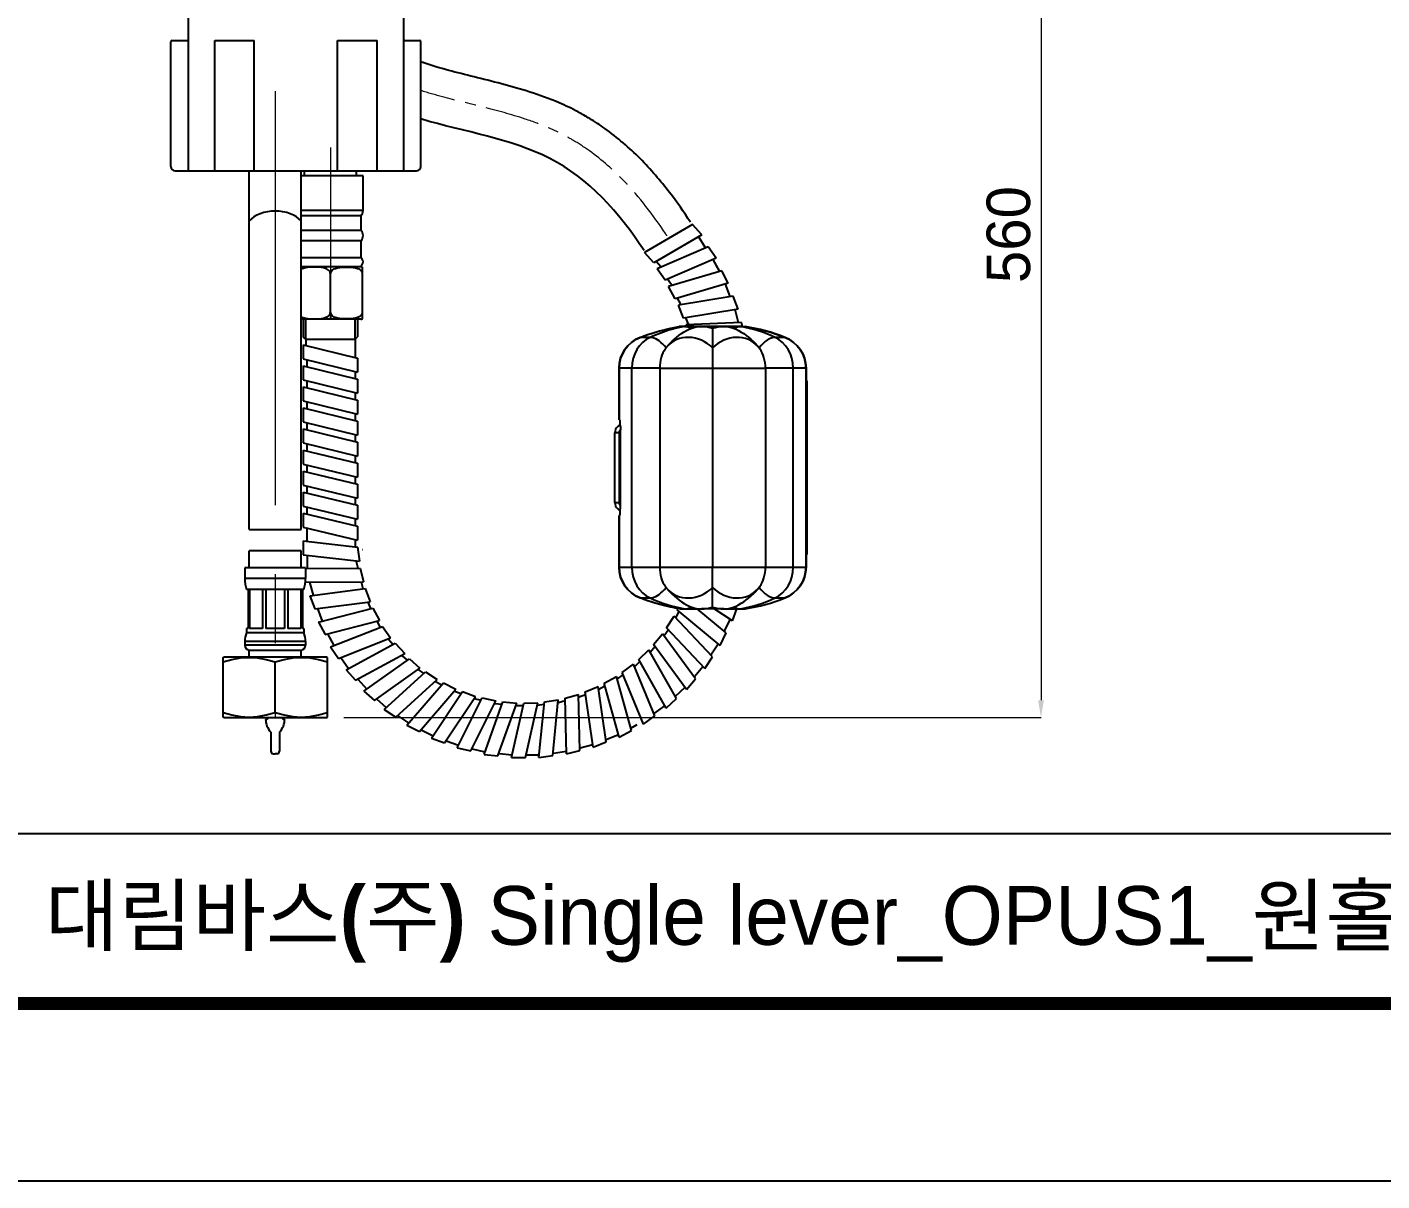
# Model space of a CAD drawing. Extents: x 0 to 1302, y 0 to 954.
# Drawn here: x 250.6 to 562.3, y 0 to 265.5 of the extents above; entities that cross this region are included whole.
import ezdxf

# ---------------------------------------------------------------- set-up
doc = ezdxf.new("R2010")
doc.units = 0
doc.header["$LTSCALE"] = 10
doc.header["$MEASUREMENT"] = 0
doc.header["$PDMODE"] = 3
doc.header["$PDSIZE"] = -10
doc.linetypes.add('CENTER', pattern=[2, 1.25, -0.25, 0.25, -0.25])
doc.linetypes.add('CENTER2', pattern=[28.575000000000003, 19.05, -3.175, 3.175, -3.175])
doc.layers.get('0').update_dxf_attribs({"linetype": 'CONTINUOUS'})
doc.layers.get('DEFPOINTS').update_dxf_attribs({"linetype": 'CONTINUOUS'})
doc.layers.add('1', color=7, linetype='CONTINUOUS')
doc.layers.add('DEF_LAYER_ASSEM_MEMBER', color=7, linetype='CONTINUOUS')
doc.layers.add('Cneter', color=1, linetype='CENTER2', lineweight=13)
doc.layers.add('외형선', color=3, linetype='CONTINUOUS', lineweight=35)
doc.styles.add('Daelim Dimension', font='')
doc.styles.get('Daelim Dimension').set_extended_font_data('나눔고딕')
doc.dimstyles.new('DEFAULT', dxfattribs={"dimscale": 2, "dimtxt": 2, "dimasz": 2, "dimexe": 0, "dimexo": 2, "dimgap": 1, "dimtad": 1, "dimdec": 0, "dimzin": 9, "dimdsep": 46, "dimtxsty": 'Daelim Dimension', "dimcen": 0.5, "dimclrd": 5, "dimclre": 5, "dimclrt": 256, "dimadec": 1, "dimazin": 0, "dimtfac": 1, "dimtdec": 0, "dimtix": 1, "dimtmove": 0, "dimatfit": 3, "dimfxl": 1, "dimtolj": 1, "dimtzin": 1, "dimlwd": 9, "dimlwe": 9, "dimarcsym": 0})

# ---------------------------------------------------------------- blocks, each defined once
blk = doc.blocks.new('*D15')
at = {"color": 5, "lineweight": 9, "ltscale": 0.5, "transparency": 16777216}
for p, q in [((343.9505459497523, 328.9318854050377), (483.8374889193297, 328.9318854050377)), ((483.8374889193297, 324.9318854050377), (483.8374889193296, 110.6152608497376)), ((323.4208076657019, 106.6152608497377), (483.8374889193296, 106.6152608497376))]:
    blk.add_line(p, q, dxfattribs=at)
at = {"color": 5, "ltscale": 0.5, "transparency": 16777216}
for points in [[(483.170822252663, 324.9318854050377), (484.5041555859964, 324.9318854050377), (483.8374889193297, 328.9318854050377)], [(483.170822252663, 110.6152608497376), (484.5041555859963, 110.6152608497376), (483.8374889193296, 106.6152608497376)]]:
    blk.add_solid(points, dxfattribs=at)
at = {"layer": 'DEFPOINTS', "color": 0, "ltscale": 0.5, "transparency": 16777216}
for p in [(339.9505459497523, 328.9318854050377), (319.4208076657019, 106.6152608497377), (483.8374889193296, 106.6152608497376)]:
    blk.add_point(p, dxfattribs=at)
at = {"color": 7, "ltscale": 0.5, "transparency": 16777216, "insert": (476.3939982183282, 217.7735731273877), "char_height": 10, "attachment_point": 5, "rotation": 90, "style": 'Daelim Dimension'}
blk.add_mtext('\\A1;560', dxfattribs=at)

msp = doc.modelspace()

# ---------------------------------------------------------------- linework, layer by layer
at = {"color": 0}
for p, q in [((293.7438479231805, 232.4318854050375), (293.7438479231805, 262.4318854050375)), ((302.8371146629174, 232.4318854050372), (302.8371146629174, 262.4318854050375)), ((322.0104359733859, 232.4318854050372), (322.0104359733859, 262.4318854050375)), ((331.1037027131224, 232.4318854050375), (331.1037027131224, 262.4318854050375))]:
    msp.add_line(p, q, dxfattribs=at)
for p, q in [((403.6372076301632, 220.1071402268151), (392.6236749916134, 213.6579519943932)), ((405.7792784004268, 217.7281347946862), (403.6372076301632, 220.1071402268151)), ((405.7792784004268, 217.7281347946862), (394.7657438545284, 211.2789465622643)), ((406.6756902961788, 214.7095495896081), (405.0318285255489, 217.340279264901)), ((394.7657438545284, 211.2789465622643), (392.6236749916134, 213.6579519943932)), ((407.2337251930294, 214.9504782395104), (395.5163255958614, 209.8915716843346)), ((409.0698992042599, 212.3281485275963), (397.3525015144405, 207.2692419724206)), ((409.0698992042599, 212.3281485275963), (407.2337251930294, 214.9504782395104)), ((409.9276510505733, 209.2790915207604), (408.4489771156368, 212.0600744919518)), ((409.872793796545, 209.3822638230065), (408.4489771156368, 212.0600744919518)), ((396.334520938879, 210.3809057907799), (395.2634893684444, 211.5704123215417)), ((397.3525015144405, 207.2692419724206), (395.5163255958614, 209.8915716843346)), ((410.3814779548702, 209.4122473435143), (398.1348921089229, 205.819039030526)), ((411.884382846838, 206.5856863693932), (410.3814779548702, 209.4122473435143)), ((398.8001409797726, 206.186714811776), (397.8820558815059, 207.4978720383385)), ((399.6377989082393, 202.9924856857995), (398.1348921089229, 205.819039030526)), ((411.884382846838, 206.5856863693932), (399.6377989082393, 202.9924856857995)), ((412.3479238777218, 203.4971090988854), (411.2354189186153, 206.3952795700768)), ((400.9427229194698, 201.7416006760338), (400.1912695198116, 203.1548773483971)), ((413.0103060035763, 203.6061941818932), (400.4171053199825, 201.5322500900963)), ((414.157539966589, 200.6175467209557), (413.0103060035763, 203.6061941818932)), ((401.5643373756466, 198.5436102585534), (400.4171053199825, 201.5322500900963)), ((414.157539966589, 200.6175467209557), (401.5643373756466, 198.5436102585534)), ((414.2412210731563, 197.4954916672448), (413.4902082710323, 200.5076452927331)), ((314.1151357917847, 198.3193874028655), (314.1151374684655, 194.2573604253268)), ((326.6151357917843, 198.3193899826745), (326.6151357917843, 194.2573630051354)), ((402.7070890693722, 197.143013639901), (402.1334749488888, 198.6373373703698)), ((414.9119612007198, 197.5230414108971), (402.1598764686642, 196.9992834763268)), ((402.2509237556515, 196.6341101364831), (402.1598764686642, 196.9992834763268)), ((415.1335989265499, 196.6341101364831), (414.9119612007198, 197.5230414108971)), ((314.6739679603638, 193.6985303947644), (314.1151374684655, 194.2573604253268)), ((314.6739679603634, 193.6985327439049), (314.6442705421505, 193.7282339768151)), ((314.6739679603634, 193.6985327439049), (314.6739679603634, 192.2613531784752)), ((314.6739679603634, 193.6985327439049), (326.0563055305538, 193.6985327439049)), ((326.0563055305538, 193.6985327439049), (326.6151357917843, 194.2573630051354)), ((326.0563055305538, 193.6985327439049), (326.0563055305538, 189.4975668625573)), ((314.1151376991329, 192.3970349792842), (326.6151357917843, 189.361878080819)), ((314.1151376991329, 192.3970349792841), (314.1151376991329, 189.1705952240588)), ((314.1151376991329, 189.1705952240588), (326.6151357917843, 186.1354223923424)), ((314.1151376991329, 187.5573670425895), (326.6151357917843, 184.5222021774987)), ((314.1151376991329, 187.5573670425895), (314.1151376991329, 184.330926950133)), ((314.9255777626095, 188.9738091410398), (314.9255777626095, 187.3605814760882)), ((326.6151357917843, 189.361878080819), (326.6151357917843, 186.1354223923424)), ((314.1151376991329, 184.3309269501331), (326.6151357917843, 181.2957541184167)), ((314.9255777626095, 184.134140867114), (314.9255777626095, 182.520905572768)), ((326.0563055305538, 186.2711188034752), (326.0563055305538, 184.657890959237)), ((326.6151357917843, 184.5222021774987), (326.6151357917843, 181.2957541184167)), ((314.1151376991329, 182.7176911392692), (326.6151357917843, 179.6825262741784)), ((314.1151376991329, 182.7176911392692), (314.1151376991329, 179.4912510468126)), ((326.0563055305538, 181.4314429001549), (326.0563055305538, 179.8182226853112)), ((314.1151376991329, 179.4912510468127), (326.6151357917843, 176.4560782150963)), ((314.1151376991329, 177.8780228653434), (326.6151357917843, 174.8428580002526)), ((314.1151376991329, 177.8780228653434), (314.1151376991329, 174.6515668396357)), ((314.9255777626095, 179.2944649637936), (314.9255777626095, 177.6812372988421)), ((326.6151357917843, 179.6825262741784), (326.6151357917843, 176.4560782150963)), ((314.1151357917843, 174.6515738205651), (314.1151338844356, 174.6515661911706)), ((314.1151376991329, 174.6515668396357), (326.6151357917843, 171.6164099411706)), ((326.0563055305538, 176.5917746262292), (326.0563055305538, 174.9785467819909)), ((326.6151357917843, 174.8428580002526), (326.6151357917843, 171.6164099411706)), ((314.1151376991329, 173.0383549286487), (326.6151357917843, 170.0031820969323)), ((314.1151376991329, 173.0383549286486), (314.1151376991329, 169.811898902941)), ((314.9255777626095, 174.4547817896524), (314.9255777626095, 172.8415688456296)), ((326.0563055305538, 171.7520987229088), (326.0563055305538, 170.1388785080651)), ((314.1151376991329, 169.811898902941), (326.6151357917843, 166.7767340378502)), ((314.9255777626095, 169.6151133364398), (314.9255777626095, 168.0018854058059)), ((326.6151357917843, 170.0031820969323), (326.6151357917843, 166.7767340378502)), ((314.1151376991329, 168.1986704373693), (326.6151357917843, 165.1635138230065)), ((314.1151376991329, 168.1986704373693), (314.1151376991329, 164.9722230627731)), ((326.0563055305538, 166.9124228195885), (326.0563055305538, 165.2992026047448)), ((314.1151376991329, 164.9722230627731), (326.6151357917843, 161.9370581345299)), ((314.1151376991329, 163.3590111618097), (326.6151357917843, 160.3238379196862)), ((314.1151376991329, 163.3590111618097), (314.1151376991329, 160.1325580364099)), ((314.9255777626095, 164.7754374921774), (314.9255777626095, 163.1622250521818)), ((326.6151357917843, 165.1635138230065), (326.6151357917843, 161.9370581345299)), ((314.1151376991329, 160.1325580364099), (326.6151357917843, 157.0973898606042)), ((314.9255777626095, 159.9357722552578), (314.9255777626095, 158.3225407994599)), ((326.0563055305538, 162.0727545456627), (326.0563055305538, 160.459534330819)), ((326.6151357917843, 160.3238379196862), (326.6151357917843, 157.0973898606042)), ((314.1151376991329, 158.5193258012737), (326.6151357917843, 155.4841696457604)), ((314.1151376991329, 158.5193258012737), (314.1151376991329, 155.2928917361647)), ((326.0563055305538, 157.2330786423424), (326.0563055305538, 155.6198584274987)), ((314.1151376991329, 155.2928917361647), (326.6151357917843, 152.2577139572838)), ((314.1151376991329, 153.6796664067094), (326.6151357917843, 150.6444937424401)), ((314.1151376991329, 153.6796664067094), (314.1151376991329, 150.4532183476273)), ((314.9255777626095, 155.0961053323952), (314.9255777626095, 153.4828803345468)), ((326.6151357917843, 155.4841696457604), (326.6151357917843, 152.2577139572838)), ((314.1151376991329, 150.4532183476273), (326.6151357917843, 147.4180456833581)), ((314.9255777626095, 150.2564322754647), (314.9255777626095, 147.1672802107075)), ((326.0563055305538, 152.3934103684167), (326.0563055305538, 150.7801825241784)), ((326.6151357917843, 150.6444937424401), (326.6151357917843, 147.4180456833581)), ((314.1151376991329, 147.2617399694258), (326.6272588996944, 145.8034064011315)), ((314.1151376991329, 147.2617399694258), (314.1151376991329, 144.1051714352359)), ((326.0563055305538, 147.5537344650963), (326.0563055305538, 145.9405142502526)), ((314.1151376991329, 144.1051714352359), (327.0083414344845, 142.6024176316002)), ((326.6151357917843, 145.8048178391198), (327.0083414344845, 142.6024176316002)), ((314.6442686348018, 140.9240688292858), (327.2049433021602, 141.0012213425377)), ((326.2396131782589, 142.5629965500573), (326.6298853187618, 140.9976889328698)), ((327.2049433021602, 141.0012213425377), (327.985493305212, 137.8706137375573)), ((314.6016310976061, 137.7884069497605), (327.985493305212, 137.8706137375573)), ((327.4104353218136, 137.8670813278893), (327.8007093696651, 136.3017737107018)), ((315.6183038978634, 134.6592871384362), (328.3757673530636, 136.3053061203698)), ((315.6183038978634, 134.6592871384362), (316.7745596199093, 131.6471335129479)), ((328.3757673530636, 136.3053061203698), (329.5320230751095, 133.293160124276)), ((316.7745596199093, 131.6471335129479), (329.5320230751095, 133.293160124276)), ((317.3449007301388, 131.7207190232018), (318.4633356361446, 128.8071066574792)), ((317.6483789711056, 128.5985876755456), (330.1101499824581, 131.7870871262292)), ((328.96168196488, 133.2195669846276), (329.5398088722286, 131.7135016159752)), ((330.1101499824581, 131.7870871262292), (331.624876621252, 128.9383017258385)), ((399.8491312294063, 129.5904089646081), (400.5563226966915, 131.0403677658776)), ((400.1135317115841, 131.4073034958581), (400.2668710975704, 131.7216955857018)), ((410.0179258613643, 123.1996695236901), (400.1135317115841, 131.4073034958581)), ((411.4323087959347, 126.0995871262292), (404.7536226539669, 131.6341101364831)), ((412.8905569343624, 128.8876654343346), (408.6039968757686, 131.6341025070885)), ((412.8905569343624, 128.8876654343346), (413.8362394599972, 131.6341177658776)), ((317.6483789711056, 128.5985876755456), (319.1631056098995, 125.7498022751549)), ((319.1631056098995, 125.7498022751549), (331.624876621252, 128.9383017258385)), ((331.0677553443966, 128.7957541184167), (331.8251177101192, 127.3713614182213)), ((397.6432062416134, 127.2576529221276), (399.4004560737667, 129.9635779099206)), ((408.2307668952999, 120.6100851731042), (399.4004560737667, 129.9635779099206)), ((411.0375372200069, 126.5177466110924), (412.3594061164913, 129.2279822067956)), ((319.7202287941036, 125.8923498825768), (321.1522814064083, 123.1990439133385)), ((320.3804117469845, 122.8973013596276), (332.3607145576534, 127.580742521737)), ((322.2310282020626, 120.2543493942956), (334.2113310127315, 124.9377905564049)), ((332.3607145576534, 127.580742521737), (334.2113310127315, 124.9377905564049)), ((394.6855779914913, 123.4399878220299), (396.7595011024532, 125.9115912155846)), ((404.3840853004513, 115.5516745285729), (396.7595011024532, 125.9115912155846)), ((397.1593538551388, 125.4865271286706), (398.0379778175411, 126.8394858078698)), ((406.4735151557979, 117.9041525559167), (397.6432062416134, 127.2576529221276)), ((410.0179258613643, 123.1996695236901), (411.4323087959347, 126.0995871262292)), ((320.3804117469845, 122.8973013596276), (322.2310282020626, 120.2543493942956)), ((323.9625669746456, 117.6272513107995), (335.2828031807003, 123.7358099655846)), ((333.6972585945186, 124.6615759567956), (334.7767149238643, 123.4627157883385)), ((335.2828031807003, 123.7358099655846), (337.441719654089, 121.3380896286706)), ((391.2847391395626, 120.0112311081627), (393.6444155006466, 122.2116629318932)), ((399.9496122627315, 110.9997564987877), (393.6444155006466, 122.2116629318932)), ((393.9894872932491, 121.7410361008385), (395.0264459877071, 122.9768377976159)), ((402.310164096838, 113.0800711350182), (394.6855779914913, 123.4399878220299)), ((407.8898988990841, 121.0732428269127), (409.5322080879268, 123.6021734909752)), ((322.7583204536495, 120.461601896737), (324.5289522438106, 117.9328772263268)), ((326.1214834480343, 115.2295309738854), (337.441719654089, 121.3380896286706)), ((326.1214834480343, 115.2295309738854), (337.441719654089, 121.3380896286706)), ((328.0222212104854, 112.6925436691979), (338.5136305122433, 120.1351629929284)), ((336.827082279211, 120.8607947067956), (338.044596317297, 119.8024298386315)), ((338.5136305122433, 120.1351629929284), (340.948664310461, 118.0184179978112)), ((387.4913908271847, 117.0224844650963), (390.1016432075558, 118.9189383225182)), ((394.9934545784054, 107.0222021774987), (390.1016432075558, 118.9189383225182)), ((390.3867861061153, 118.4097677902917), (391.5666223793087, 119.5099798874596)), ((397.5899359016476, 108.7993246750573), (391.2847391395626, 120.0112311081627)), ((406.4735151557979, 117.9041525559167), (408.2307668952999, 120.6100851731042)), ((323.9625669746456, 117.6272513107995), (326.1214834480343, 115.2295309738854)), ((326.6570802955684, 115.4389044480065), (328.6981626777706, 113.1720587448815)), ((330.4572550087032, 110.5757986740807), (340.948664310461, 118.0184179978112)), ((332.7358576088009, 108.5052725510338), (342.2420393257198, 117.1709982590417)), ((335.4107061653194, 106.7010657028893), (344.9168878822384, 115.3667914108971)), ((340.4796301155147, 117.6856848435143), (341.8170515327511, 116.7835852341393)), ((342.2420393257198, 117.1709982590417), (344.9168878822384, 115.3667914108971)), ((383.3620802192745, 114.5183035568932), (386.1839967994747, 116.0825201706627)), ((389.589497211462, 103.6782919602135), (386.1839967994747, 116.0825201706627)), ((386.4049612312374, 115.5423895554284), (387.7100855140743, 116.4906241135338)), ((392.3832021980343, 105.1257406906823), (387.4913908271847, 117.0224844650963)), ((402.310164096838, 113.0800711350182), (404.3840853004513, 115.5516745285729)), ((404.1022039680538, 116.0529181198815), (406.0404726295528, 118.362854643319)), ((328.0222212104854, 112.6925436691979), (330.4572550087032, 110.5757986740807)), ((337.9687067298946, 104.8689810471276), (346.3479448585567, 114.6286246018151)), ((340.8434950141964, 103.4042059616784), (349.2227331428585, 113.1638495163659)), ((343.6057020454464, 101.897522612069), (350.7330805091915, 112.6055914597252)), ((344.5359464912472, 114.9246908859948), (345.9733377723751, 114.1923071579674)), ((346.3479448585567, 114.6286246018151), (349.2227331428585, 113.1638495163659)), ((348.8985086708126, 112.6786200241784), (350.4144407539425, 112.1268698410729)), ((350.7330805091915, 112.6055914597252), (353.7649523048458, 111.5020758347252)), ((378.9583650856075, 112.5360342697838), (381.9498773841915, 113.7446829514245)), ((380.8267866401729, 99.8092428879479), (378.9583650856075, 112.5360342697838)), ((383.8183008461056, 101.0178915695885), (381.9498773841915, 113.7446829514245)), ((382.1033712654171, 113.1816488938073), (383.5143266944942, 113.9637610153893)), ((386.7675806312618, 102.1140829758385), (383.3620802192745, 114.5183035568932)), ((399.7309175758419, 111.5316244797448), (401.9362493782101, 113.5881277756432)), ((330.9262872963009, 110.9085318283776), (333.2020479469356, 108.9302450852135)), ((346.6375738411007, 100.794006987069), (353.7649523048458, 111.5020758347252)), ((349.5068441658077, 99.67758242652212), (355.2761122016964, 111.1744467453698)), ((352.6506010322628, 98.95179049536978), (358.4198690681515, 110.4486548142174)), ((353.4463125495968, 111.0233542160729), (355.018187168127, 110.660462065194)), ((355.2761122016964, 111.1744467453698), (358.4198690681515, 110.4486548142174)), ((355.6952596931515, 98.15809695288931), (360.0204073219356, 110.2723623947838)), ((358.2226606636104, 109.8994070725182), (359.827046039587, 109.730774565194)), ((358.9040342598018, 97.82084719702993), (363.2291837959347, 109.9351050095299)), ((358.9040342598018, 97.82084719702993), (363.2291837959347, 109.9351050095299)), ((360.0204073219356, 110.2723623947838), (363.2291837959347, 109.9351050095299)), ((362.0227247505245, 97.40412203833853), (364.8392778663692, 109.9551855759362)), ((363.1003824501095, 109.3659216599206), (364.7133585243282, 109.3940741257409)), ((364.8392778663692, 109.9551855759362), (368.0652357368526, 110.0114981369713)), ((365.2486845283565, 97.46042696997915), (368.0652357368526, 110.0114981369713)), ((367.9393183021602, 109.450386686776), (369.5368410377559, 109.6748968796471)), ((368.3274694709835, 97.44641177222525), (369.5934377937374, 110.2471777634362)), ((369.5934377937374, 110.2471777634362), (372.7884889869747, 110.6962134079674)), ((371.5225206642208, 97.8954474167565), (372.7884889869747, 110.6962134079674)), ((372.8012129097042, 110.1127707199792), (374.3594652442989, 110.5303045944909)), ((374.3458982734737, 111.1052099899987), (377.4624105720577, 111.9402777390221)), ((374.6493879585323, 98.24558321997915), (374.3458982734737, 111.1052099899987)), ((377.7658983497677, 99.08065096900259), (377.4624105720577, 111.9402777390221)), ((377.7658983497677, 99.08065096900259), (377.4624105720577, 111.9402777390221)), ((377.5461431770382, 111.362740202401), (379.0418955116329, 111.9670645432213)), ((394.8412081031856, 107.5767523483971), (397.2807260780392, 109.3491675095299)), ((397.5899359016476, 108.7993246750573), (399.9496122627315, 110.9997564987877)), ((332.7358576088009, 108.5052725510338), (335.4107061653194, 106.7010657028893)), ((335.8797403602657, 107.0337988571862), (338.379629734045, 105.347603483651)), ((392.3832021980343, 105.1257406906823), (394.9934545784054, 107.0222021774987)), ((337.9687067298946, 104.8689810471276), (340.8434950141964, 103.4042059616784)), ((341.2684828071651, 103.7916189865807), (343.9552332191524, 102.4226538376549)), ((386.7675806312618, 102.1140829758385), (389.589497211462, 103.6782919602135)), ((389.4428888588009, 104.2123038010338), (390.9169222145138, 105.0293738083581)), ((343.6057020454464, 101.897522612069), (346.6375738411007, 100.794006987069)), ((346.9562135963497, 101.2727286057213), (349.7897726326046, 100.2413946823815)), ((377.8224951057491, 99.65292422339712), (380.7351595192013, 100.4333731369713)), ((380.8267866401729, 99.8092428879479), (383.8183008461056, 101.0178915695885)), ((383.8047319679317, 101.5927969650963), (386.6005731849727, 102.7223898606042)), ((349.5068441658077, 99.67758242652212), (352.6506010322628, 98.95179049536978)), ((352.9692407875118, 99.43051211402212), (355.907368305212, 98.75219027564322)), ((355.6952596931515, 98.15809695288931), (358.9040342598018, 97.82084719702993)), ((359.1619592933712, 98.33483187720572), (362.1608511238155, 98.01963107154165)), ((362.0227247505245, 97.40412203833853), (365.2486845283565, 97.46042696997915)), ((365.3746019630489, 98.021546049569), (368.3895536689815, 98.07417361304556)), ((368.3274694709835, 97.44641177222525), (371.5225206642208, 97.8954474167565)), ((371.6484380989132, 98.45655886695181), (374.6345030098018, 98.87622897193228)), ((374.6493879585323, 98.24558321997915), (377.7658983497677, 99.08065096900259))]:
    msp.add_line(p, q)
at = {"ltscale": 0.5}
for p, q in [((320.3651376991329, 199.8193899826745), (320.3651357917843, 198.3193899826745)), ((326.6151357917843, 198.3193899826745), (313.6442686348018, 198.3193899826745)), ((401.8058897285518, 196.6341101364831), (400.6074186592159, 196.6056753830651)), ((408.2767721443233, 191.7288748459557), (408.276774051672, 187.034111662362)), ((315.1031167525316, 140.9268872515777), (315.1031167525316, 143.990018575568)), ((316.4682134837303, 134.7689458739817), (315.598039470392, 137.7945271212319))]:
    msp.add_line(p, q, dxfattribs=at)
at = {"color": 3}
for p, q in [((314.6739679603634, 193.6985327439049), (314.6739679603634, 198.3193899826745)), ((326.0563055305538, 193.6985327439049), (326.0563055305538, 198.3193899826745))]:
    msp.add_line(p, q, dxfattribs=at)
at = {"color": 7, "linetype": 'Continuous'}
for p, q in [((301.6442686348018, 149.8966112828377), (313.6442686348018, 149.8966112828377)), ((313.6442686348018, 145.0184529846377), (301.6442686348018, 145.0184529846377)), ((305.4442686356633, 106.294527516924), (305.6442686343362, 106.294527516924)), ((309.8442686339404, 106.294527516924), (309.6442686352675, 106.294527516924)), ((306.6442686358496, 103.2945275173897), (306.6442686358496, 98.89452751608582)), ((308.6442686337541, 103.2945275173897), (308.6442686337541, 98.89452751608582)), ((307.2442686347786, 98.29452751715684), (307.6442686348018, 98.29452751715684)), ((308.0442686348251, 98.29452751715684), (307.6442686348018, 98.29452751715684))]:
    msp.add_line(p, q, dxfattribs=at)
at = {"color": 5}
msp.add_line((20.93637847900391, 79.93377685546875), (1069.31095123291, 79.93377685546875), dxfattribs=at)
at = {"ltscale": 0.5}
msp.add_lwpolyline([(0, 0), (1302, 0), (1302, 954), (0, 954)], close=True, dxfattribs=at)
at = {"color": 5, "linetype": 'ByBlock', "lineweight": 200, "const_width": 3}
msp.add_lwpolyline([(20.93637847900391, 40.84942626953125), (1280.936378479004, 40.84942626953125), (1280.936378479004, 931.8494262695312), (20.93637847900391, 931.8494262695312)], close=True, dxfattribs=at)
at = {"color": 7, "linetype": 'Continuous'}
for centre, radius, start, end in [((309.7942686351744, 106.294527516924), 4.3499999995, 180, 223.6028189724821), ((305.6442686343362, 106.6945275168309), 0.4000000001, 270, 0), ((305.4942686344293, 106.294527516924), 4.3499999995, 316.3971810275178, 0), ((309.6442686352675, 106.6945275168309), 0.4000000001, 180, 270), ((307.2442686347786, 98.89452751608582), 0.59999999888, 180, 270), ((308.0442686348251, 98.89452751608582), 0.59999999888, 270, 0)]:
    msp.add_arc(centre, radius, start, end, dxfattribs=at)
for points, knots in [([(403.1800504951534, 220.640312834237), (401.6782785682735, 222.9385306076745), (400.0940595893917, 225.2059179978112), (396.3162084846554, 230.1342779831627), (394.0678468971309, 232.7644736008385), (389.1245085029659, 237.7393652634362), (386.429133060461, 240.0814825730065), (382.3532453804073, 242.9880758957604), (381.1991297035274, 243.7511755661706), (379.1409555702267, 245.0019995407799), (378.2537580757198, 245.5084387497643), (376.6300054817257, 246.3748099045495), (375.8986784248409, 246.7436377243737), (374.4410730629024, 247.4399878220299), (373.7116476326046, 247.769463224862), (370.7288996009884, 249.050598783944), (368.4803835182247, 249.8620154099206), (364.0536600380001, 251.2874533371667), (361.8688322334347, 251.9030005173424), (357.5775820045528, 253.0362173752526), (355.4728800087032, 253.5535742478112), (351.4048086433468, 254.5603415207604), (349.4437071113643, 255.0485235886315), (345.5429521827755, 256.1010138230065), (343.6158090858517, 256.670845671151), (341.6206024312746, 257.3557932560734), (341.39582911862, 257.4345046816297), (341.1737753181515, 257.513855723806)], [22.06908043912172, 22.06908043912172, 22.06908043912172, 22.06908043912172, 29.29126172429584, 29.29126172429584, 38.15395811755791, 38.15395811755791, 47.01665451081999, 47.01665451081999, 50.36319606906375, 50.36319606906375, 52.79572514361472, 52.79572514361472, 54.7249915990784, 54.7249915990784, 56.65425805454208, 56.65425805454208, 62.62672517532506, 62.62672517532506, 68.59919229610804, 68.59919229610804, 74.64702527508459, 74.64702527508459, 80.69485825406113, 80.69485825406113, 87.34442555047299, 87.34442555047299, 88.20004346302665, 88.20004346302665, 88.20004346302665, 88.20004346302665]), ([(392.5340505867061, 214.0799109177331), (386.6619402198849, 223.0095602707604), (373.2289299669583, 238.1390102320062), (351.1515530489596, 241.4006722233227), (341.1737753181515, 244.373985610298)], [22.39196098644895, 22.39196098644895, 22.39196098644895, 22.39196098644895, 53.50696505465999, 83.86874054489297, 83.86874054489297, 83.86874054489297, 83.86874054489297])]:
    msp.add_open_spline(points, degree=3, knots=knots)
at = {"color": 1, "linetype": 'CENTER', "lineweight": 5}
msp.add_open_spline([(397.7797209053097, 217.4780432419518), (397.6624113349972, 217.6565634445885), (397.5446573524532, 217.8347403244713), (394.5902487068233, 222.2794119553307), (391.4910684852657, 226.3507239060143), (385.5110422401485, 232.5817877487877), (382.8548589973507, 234.943306608651), (378.7129637031612, 237.9118506149987), (377.4388738899288, 238.7435232834557), (375.2523313789425, 240.0268408493737), (374.3653112678585, 240.5113150315026), (372.5573622016964, 241.4248129563073), (371.6439329414425, 241.8506399826745), (368.8839632301388, 243.0490805344323), (367.0179811744747, 243.7429434494713), (361.9238516120968, 245.4371191696862), (358.6794153480587, 246.3013083176354), (352.301676395422, 247.9101874069909), (349.1677175788936, 248.6545035080651), (344.4555380822071, 249.9183010951131), (342.78187840184, 250.3993599340051), (341.1737753181515, 250.9163596976479)], degree=3, knots=[22.35241126639502, 22.35241126639502, 22.35241126639502, 22.35241126639502, 22.94257211805979, 22.94257211805979, 37.10241035724129, 37.10241035724129, 46.90464615043049, 46.90464615043049, 51.03863997952959, 51.03863997952959, 53.74495197004709, 53.74495197004709, 56.45126396056459, 56.45126396056459, 61.86388794159959, 61.86388794159959, 71.16537480786477, 71.16537480786477, 80.46686167412993, 80.46686167412993, 85.8221338381311, 85.8221338381311, 85.8221338381311, 85.8221338381311], dxfattribs=at)
at = {"layer": '1', "color": 7, "linetype": 'Continuous'}
for p, q in [((327.8647447853145, 231.3193899826745), (313.6442686348018, 231.3193899826745)), ((314.3647428779659, 231.3193899826745), (314.3647428779659, 232.4318854050375)), ((326.3647466926632, 231.3193899826745), (326.3647466926632, 232.4318854050375)), ((327.8647447853145, 223.3193899826745), (327.8647447853145, 231.3193899826745)), ((327.8647447853145, 223.3193899826745), (313.6442686348018, 223.3193899826745)), ((327.4313856391964, 222.0767294602135), (313.6442686348018, 222.0767294602135)), ((327.4313856391964, 218.7400976853112), (327.4313856391964, 222.0767294602135)), ((327.4313856391964, 218.7400976853112), (313.6442686348018, 218.7400976853112)), ((327.4313856391964, 216.359192533944), (313.6442686348018, 216.359192533944)), ((327.4313856391964, 212.3900992111901), (327.4313856391964, 216.359192533944)), ((327.4313856391964, 212.3900992111901), (313.6442686348018, 212.3900992111901)), ((327.3645883827267, 210.3193899826745), (313.6442686348018, 210.3193899826745)), ((320.319649341589, 208.846367521737), (320.3652712135372, 208.846367521737)), ((320.3651376991329, 208.846367521737), (320.4119631080684, 208.846367521737)), ((327.7259603767452, 199.8193899826745), (327.7259603767452, 208.846367521737)), ((320.3652712135372, 199.8193899826745), (320.319649341589, 199.8193899826745)), ((320.4119631080684, 199.8193899826745), (320.3651376991329, 199.8193899826745)), ((327.7259603767452, 199.8193899826745), (327.6787420539913, 199.8193899826745)), ((327.3376146583614, 198.3193899826745), (313.6442686348018, 198.3193899826745)), ((405.7267690925655, 196.6341101364831), (401.8058897285518, 196.6341101364831)), ((410.8267751960811, 196.6341101364831), (405.7267690925655, 196.6341101364831)), ((414.7476488380489, 196.6341101364831), (410.8267751960811, 196.6341101364831)), ((414.7476488380489, 196.6341101364831), (415.7767683296261, 196.6341101364831)), ((393.8985372810421, 194.1133124069909), (391.6118418006954, 194.1133124069909)), ((424.9416967659054, 194.1133124069909), (422.6550012855587, 194.1133124069909)), ((386.7767683296261, 187.034111662362), (386.7767683296261, 175.1341101364831)), ((386.7767683296261, 175.1341101364831), (386.7767683296261, 187.034111662362)), ((389.7269140510616, 187.034111662362), (386.7767683296261, 187.034111662362)), ((389.7269140510616, 141.2341086106042), (389.7269140510616, 187.034111662362)), ((396.1112543373165, 187.034111662362), (389.7269140510616, 187.034111662362)), ((396.1112543373165, 187.034111662362), (396.1112543373165, 141.2341086106042)), ((396.1112543373165, 187.034111662362), (408.2767683296261, 187.034111662362)), ((408.2767683296261, 187.034111662362), (408.2767683296261, 141.2341086106042)), ((408.2767683296261, 187.034111662362), (420.4422842292843, 187.034111662362)), ((420.4422842292843, 187.034111662362), (420.4422842292843, 141.2341086106042)), ((426.8266245155392, 187.034111662362), (420.4422842292843, 187.034111662362)), ((426.8266245155392, 141.2341086106042), (426.8266245155392, 187.034111662362)), ((429.7767683296261, 187.034111662362), (426.8266245155392, 187.034111662362)), ((429.7767683296261, 184.1341101364831), (429.7767683296261, 187.034111662362)), ((429.7767683296261, 187.034111662362), (429.7767683296261, 184.1341101364831)), ((429.7634722023067, 184.1341101364831), (429.7634722023067, 144.1341101364831)), ((430.0267683296261, 184.1341101364831), (429.7634722023067, 184.1341101364831)), ((430.0267683296261, 144.1341101364831), (430.0267683296261, 184.1341101364831)), ((386.9871012001095, 173.9101645188073), (386.9871012001095, 174.9768835739831)), ((385.788134220129, 156.1414953903893), (385.788134220129, 172.1267172531823)), ((386.788134220129, 172.1267172531823), (385.788134220129, 172.1267172531823)), ((386.788134220129, 172.1267172531823), (386.788134220129, 156.1414953903893)), ((387.0975347786007, 155.4172674851159), (387.0975347786007, 172.8509451584557)), ((385.788134220129, 156.1414953903893), (386.788134220129, 156.1414953903893)), ((386.7767683296261, 153.1341101364831), (386.7767683296261, 141.2341086106042)), ((386.7767683296261, 141.2341086106042), (386.7767683296261, 153.1341101364831)), ((386.9870992927608, 153.2913290695885), (386.9871012001095, 154.3580557541588)), ((327.6787439613399, 145.2670828537682), (327.7259622840938, 145.2670828537682)), ((429.7634722023067, 144.1341101364831), (430.0267683296261, 144.1341101364831)), ((429.7767683296261, 141.2341086106042), (429.7767683296261, 144.1341101364831)), ((429.7767683296261, 144.1341101364831), (429.7767683296261, 141.2341086106042)), ((386.7767683296261, 141.2341086106042), (389.7269140510616, 141.2341086106042)), ((389.7269140510616, 141.2341086106042), (396.1112543373165, 141.2341086106042)), ((396.1112543373165, 141.2341086106042), (408.2767683296261, 141.2341086106042)), ((408.2767683296261, 136.5393377976159), (408.2767683296261, 141.2341086106042)), ((408.2767683296261, 141.2341086106042), (420.4422842292843, 141.2341086106042)), ((420.4422842292843, 141.2341086106042), (426.8266245155392, 141.2341086106042)), ((426.8266245155392, 141.2341086106042), (429.7767683296261, 141.2341086106042)), ((391.6118418006954, 134.1549002365807), (393.8985372810421, 134.1549002365807)), ((422.6550012855587, 134.1549002365807), (424.9416967659054, 134.1549002365807)), ((400.7767683296261, 131.6341101364831), (401.8058897285518, 131.6341101364831)), ((401.8058897285518, 131.6341101364831), (405.7267690925655, 131.6341101364831)), ((410.8267694740352, 131.6341101364831), (405.7267690925655, 131.6341101364831)), ((410.8267694740352, 131.6341101364831), (414.7476488380489, 131.6341101364831)), ((414.7476488380489, 131.6341101364831), (415.7767683296261, 131.6341101364831))]:
    msp.add_line(p, q, dxfattribs=at)
for centre, radius, start, end in [((325.8664041786251, 223.3193899826745), 1.998340972456912, 321.5492291837367, 0), ((326.0129534034786, 217.5496451096276), 1.851791461570237, 319.994005938441, 40.00599406155902), ((326.6916567115841, 211.4796377854088), 1.173087227345289, 278.4849210330578, 50.90691373180167), ((327.3645883827267, 208.846367521737), 1.47302614270027, 75.69700776194078, 90), ((327.3376146583614, 199.8193899826745), 1.5, 270, 285.1302319306557), ((408.2767683296261, 151.4451071457604), 45.80715822399, 68.66584602416458, 80.57648408935889), ((394.3767687110958, 187.034111662362), 7.6, 111.3341539758354, 180), ((422.176769855505, 187.034111662362), 7.6, 0, 68.66584602416458), ((403.5507704048214, 187.034111662362), 7.6, 138.9594673208841, 143.9833746417993), ((413.002770069128, 187.034111662362), 7.6, 36.01662535820076, 41.04053267911593), ((394.3767687110958, 141.2341086106042), 7.6, 180, 248.6658460241646), ((422.176769855505, 141.2341086106042), 7.6, 291.3341539758355, 0), ((403.5507704048214, 141.2341086106042), 7.6, 216.0166253582008, 221.0405326791158), ((408.2767683296261, 176.8231054978112), 45.80715822399, 279.4235159106411, 291.3341539758355), ((408.2767683296261, 176.8231054978112), 45.80715822399, 279.4235159106411, 291.3341539758355), ((413.002770069128, 141.2341086106042), 7.6, 318.959467320884, 323.9833746417992)]:
    msp.add_arc(centre, radius, start, end, dxfattribs=at)
at = {"layer": '1', "color": 7, "linetype": 'Continuous', "extrusion": (0, 0, -1)}
for centre, radius, start, end in [((-408.2767683296261, 151.4451071457604), 45.80715822399, 68.66584602416458, 80.36175476045564), ((-408.2767683296261, 151.4451071457604), 45.80715822399, 77.80362359794526, 80.36175476045564), ((-408.2767683296261, 151.4451071457604), 45.80715822399, 99.42351591064113, 111.3341539758354), ((-394.3767687110958, 187.034111662362), 7.6, 0, 68.66584602416458), ((-408.2767683296261, 151.4451071457604), 45.80715822399, 68.66584602416458, 77.80362359794526), ((-422.176769855505, 187.034111662362), 7.6, 111.3341539758354, 180), ((-394.3767687110958, 141.2341086106042), 7.6, 291.3341539758355, 0), ((-422.176769855505, 141.2341086106042), 7.6, 180, 248.6658460241646), ((-408.2767683296261, 176.8231054978112), 45.80715822399, 282.1963764020547, 291.3341539758355), ((-408.2767683296261, 176.8231054978112), 45.80715822399, 279.4235159106411, 291.3341539758355), ((-408.2767683296261, 176.8231054978112), 45.80715822399, 279.4235159106411, 282.1963764020547)]:
    msp.add_arc(centre, radius, start, end, dxfattribs=at)
at = {"layer": '1', "color": 7, "linetype": 'Continuous'}
for centre, major_axis, ratio, start_param, end_param in [((307.6442686348018, 218.5760122971276), (7, 0), 0.6560590000000001, 0.5410995259571465, 2.600493127632647), ((408.2767683296261, 151.4451071457604), (0, 45.80715822399), 0.862784, 0.1644703674072016, 0.2402424874010769), ((408.2767683296261, 151.4451071457604), (0, -45.80715822399), 0.862784, 2.769241824887275, 2.977122286182802), ((396.2840715675411, 187.034111662362), (0, -7.599999999999999), 0.862784, 3.513945839057439, 4.712388980384707), ((408.2767683296261, 151.4451071457604), (0, 45.80715822399), 0.862784, 0.240242487400729, 0.3723512197202081), ((396.2840639381466, 187.0341421799401), (-3.134245396136468, 6.923619414496824), 0.470927, 5.942365752976642, 6.073143556609971), ((396.2840715675411, 187.034111662362), (-3.134245120200322, 6.923619539410042), 0.470927, 5.227404504978655, 5.942365783074977), ((403.5507704048214, 187.034111662362), (-5.732284757187303, 4.99008130820712), 0.8759819999999999, 4.64891995961286, 6.283182412689035), ((413.002770069128, 187.034111662362), (-5.732284757186521, -4.990081308208017), 0.8759819999999998, 3.141593259464672, 4.77585797003894), ((420.2694669990597, 187.034111662362), (-3.134213459593832, -6.923633871725228), 0.47092, 3.351630031799024, 4.197371932115256), ((420.2694669990597, 187.034111662362), (0, 7.599999999999999), 0.862784, 4.712388980384689, 5.910834478477388), ((399.9174219398556, 187.034111662362), (0, 5.951884411207041), 0.6394890000000001, 0.7214657861381268, 1.570796326794897), ((416.6361166267452, 187.034111662362), (0, 5.951884411207041), 0.6394890000000001, 4.712388980384691, 5.561727957031651), ((408.2767683296261, 175.1341101364831), (21.49999999491813, 0), 0.05240800000000001, 3.141592653589793, 3.281584342583564), ((387.788134220129, 172.0845190720299), (-1.382842871112989, 1.48068034360117), 0.9758370000000001, 5.931810101675326, 6.227314938044268), ((387.788134220129, 156.1836935715417), (1.382842871528007, 1.480680343114687), 0.9758370000000002, 3.19746303408649, 3.492967870429528), ((408.2767683296261, 153.1341101364831), (21.5000000234135, 0), 0.052408, 3.001600965911674, 3.141592653589793), ((396.2840715675411, 141.2341086106042), (0, -7.599999999999999), 0.862784, 4.712388980384691, 5.910834478477143), ((399.9174219398556, 141.2341086106042), (0, 5.951884411207041), 0.6394890000000001, 1.570796326794897, 2.420126455940749), ((416.6361166267452, 141.2341086106042), (0, -5.951884411207041), 0.6394890000000001, 0.7214664034044719, 1.570796326794897), ((420.2694669990597, 141.2341086106042), (0, -7.599999999999999), 0.862784, 0.372350828702505, 1.570796326794893), ((396.2840715675411, 141.2341086106042), (3.134245396108994, 6.923619414509261), 0.470927, 3.351632204033245, 3.482411889546287), ((408.2767683296261, 176.8231054978112), (0, 45.80715822399), 0.862784, 2.769241824887237, 2.977122286182756), ((396.2840715675411, 141.2341086106042), (3.134245120211933, 6.923619539404781), 0.470927, 3.482411870780449, 4.197373528863952), ((403.5507704048214, 141.2341086106042), (5.732284757187304, 4.990081308207119), 0.8759819999999998, 3.141595484654397, 4.775858208851617), ((413.002770069128, 141.2341086106042), (5.732284757186524, -4.990081308208015), 0.8759819999999998, 4.64892009785044, 6.283182720631086), ((408.2767683296261, 176.8231054978112), (0, -45.80715822399), 0.862784, 0.1644703674070235, 0.3723508287025662), ((420.2694669990597, 141.2341086106042), (3.134213460656744, -6.923633871244063), 0.47092, 5.227406233080512, 6.073147928897827)]:
    msp.add_ellipse(centre, major_axis=major_axis, ratio=ratio, start_param=start_param, end_param=end_param, dxfattribs=at)
for points, knots in [([(320.3185793190059, 208.846367521737), (320.3185793190059, 209.2534720139245), (320.0233637123165, 209.5740133957604), (319.4153982429561, 209.9531408982018), (319.0741583137569, 210.055481596444), (318.0619741706905, 210.2609488205651), (317.3699289588985, 210.2744909958581), (316.000198963171, 210.2742697434167), (315.3131548194942, 210.2608114914635), (314.6442686348018, 210.1261221604088), (314.3063161181562, 210.0580708245658), (313.9729988598983, 209.9590723224303), (313.6442686348018, 209.8294486283035)], [0, 0, 0, 0, 0.125, 0.125, 0.2500000000000001, 0.2500000000000001, 0.5, 0.5, 0.7474153114762212, 0.7474153114762212, 0.7474153114762212, 0.872421073418334, 0.872421073418334, 0.872421073418334, 0.872421073418334]), ([(320.4119631080684, 208.846367521737), (320.4119631080684, 209.2534720139245), (320.7071787147579, 209.5740133957604), (321.3151441841183, 209.9531408982018), (321.6563841133175, 210.055481596444), (322.6685682563839, 210.2609488205651), (323.3606134681759, 210.2744909958581), (324.7374597816524, 210.2742621140221), (325.4317442207393, 210.2605215744713), (326.4449735908565, 210.0525366501549), (326.7828394203243, 209.9504019455651), (327.3900839119015, 209.5680853562096), (327.6787420539913, 209.2500235275963), (327.6787420539913, 208.846367521737)], [0, 0, 0, 0, 0.125, 0.125, 0.2500000000000001, 0.2500000000000001, 0.5, 0.5, 0.7499999999999999, 0.7499999999999999, 0.875, 0.875, 1, 1, 1, 1]), ([(327.7259603767452, 208.846367521737), (327.7259603767452, 209.2534720139245), (327.7259603767452, 209.5740133957604), (327.7259603767452, 209.9531408982018), (327.7259603767452, 210.055481596444), (327.7259603767452, 210.2607428269127), (327.7259603767452, 210.2744528488854), (327.7259603767452, 210.2743765549401)], [0, 0, 0, 0, 0.2501873384206181, 0.2501873384206181, 0.5003746768412363, 0.5003746768412363, 1, 1, 1, 1]), ([(313.6442686348018, 198.8258612973762), (313.9732689898638, 198.6943486282418), (314.3065872972238, 198.593639709096), (314.6442686348018, 198.5240561203698), (315.3154875068722, 198.3857428269127), (316.0039449958858, 198.3704077439049), (317.3787657051143, 198.3706595139245), (318.0746885566768, 198.3864752487877), (319.088972690588, 198.6005865769127), (319.4270349769649, 198.7053610520104), (320.0328222541866, 199.0936590866784), (320.3185793190059, 199.4148260788659), (320.3185793190059, 199.8193899826745)], [0.1268387125175817, 0.1268387125175817, 0.1268387125175817, 0.1268387125175817, 0.2517366969608056, 0.2517366969608056, 0.2517366969608056, 0.5000000000000001, 0.5000000000000001, 0.7500000000000002, 0.7500000000000002, 0.8750000000000001, 0.8750000000000001, 1, 1, 1, 1]), ([(320.319649341589, 199.8193899826745), (320.319649341589, 199.4143149094323), (320.0312467842159, 199.0916830734948), (319.4748674659786, 198.7352148728112), (319.1915994911251, 198.6343771652917), (318.9063955574093, 198.5641714768151)], [0, 0, 0, 0, 0.5405011175109841, 0.5405011175109841, 1, 1, 1, 1]), ([(327.6787420539913, 199.8193899826745), (327.6787420539913, 199.4114767746667), (327.3865934639034, 199.0877386765221), (326.7797342567501, 198.702454252694), (326.4381929664669, 198.5974814133385), (325.4246870307979, 198.3859640793542), (324.7313886909542, 198.3704077439049), (323.3517767219601, 198.3706595139245), (322.6558538703976, 198.3864752487877), (321.6415697364864, 198.6005865769127), (321.3035074501095, 198.7053610520104), (320.6977201728878, 199.0936590866784), (320.4119631080684, 199.4148260788659), (320.4119631080684, 199.8193899826745)], [0, 0, 0, 0, 0.125, 0.125, 0.2500000000000001, 0.2500000000000001, 0.5000000000000001, 0.5000000000000001, 0.7500000000000002, 0.7500000000000002, 0.8750000000000001, 0.8750000000000001, 1, 1, 1, 1]), ([(327.7259603767452, 198.3705298142174), (327.7259603767452, 198.370537443612), (327.7259603767452, 198.370537443612), (327.7259603767452, 198.3706595139245), (327.7259603767452, 198.3864752487877), (327.7259603767452, 198.6005865769127), (327.7259603767452, 198.7053610520104), (327.7259603767452, 199.0936590866784), (327.7259603767452, 199.4148260788659), (327.7259603767452, 199.8193899826745)], [0, 0, 0, 0, 0.0001008746454713, 0.0001008746454713, 0.5000504373227356, 0.5000504373227356, 0.7500252186613678, 0.7500252186613678, 1, 1, 1, 1]), ([(386.4881349830684, 173.584175749276), (386.4881349830684, 173.617607756112), (386.4881349830684, 173.6382376389245), (386.4881349830684, 173.6455923752526), (386.4881349830684, 173.6457144455651), (386.4881349830684, 173.6440817551354)], [0, 0, 0, 0, 0.7448125122053566, 0.7448125122053566, 1, 1, 1, 1]), ([(386.9871012001095, 173.9101645188073), (387.0010267524776, 173.8823477463463), (387.0151888160763, 173.8367697434167), (387.0410562782345, 173.7179114060143), (387.0530878334102, 173.6430594162682), (387.0730539588985, 173.4741598801354), (387.0811506538448, 173.3778006272057), (387.0944048194942, 173.1413122849206), (387.0975137977657, 172.9948126511315), (387.0975347786007, 172.8509451584557)], [0, 0, 0, 0, 0.2270194253029846, 0.2270194253029846, 0.4538167575426927, 0.4538167575426927, 0.6841085046357548, 0.6841085046357548, 1, 1, 1, 1]), ([(386.4881349830684, 154.6240240769127), (386.4881349830684, 154.6195379929284), (386.4881349830684, 154.6301428513268), (386.4881349830684, 154.6628729538659), (386.4881349830684, 154.6727682785729), (386.4881349830684, 154.6841360764245)], [0, 0, 0, 0, 0.7488117740044966, 0.7488117740044966, 1, 1, 1, 1]), ([(386.9871012001095, 154.3580557541588), (387.0010229377804, 154.3858572678307), (387.0151830940304, 154.4314200119713), (387.0410448341427, 154.5502478317956), (387.0530744819698, 154.6250769333581), (387.0730425148067, 154.7939306931237), (387.0811411171017, 154.8902899460534), (387.0944029121456, 155.1268011765221), (387.0975137977657, 155.2733618454674), (387.0975347786007, 155.4172674851159)], [0, 0, 0, 0, 0.2269677418334493, 0.2269677418334493, 0.4537137143499625, 0.4537137143499625, 0.6840016055092518, 0.6840016055092518, 1, 1, 1, 1])]:
    msp.add_open_spline(points, degree=3, knots=knots, dxfattribs=at)
for points, degree in [([(320.3652712135372, 199.8193899826745), (320.3652712135372, 208.846367521737)], 1), ([(401.8058897285518, 196.6341101364831), (402.2539469032345, 196.6341101364831), (402.8259092598018, 196.5032431320885), (403.4806009559688, 196.2600638107995)], 3), ([(403.4806009559688, 196.2600638107995), (404.1348577766476, 196.5030829148034), (404.8936468391476, 196.6341101364831), (405.7267690925655, 196.6341101364831)], 3), ([(405.7267690925655, 196.6341101364831), (406.5602079658565, 196.6341101364831), (407.4251943855343, 196.5032431320885), (408.2767702369747, 196.2600638107995)], 3), ([(408.2767702369747, 196.2600638107995), (409.1277834205684, 196.5030829148034), (409.9936491279659, 196.6341101364831), (410.8267751960811, 196.6341101364831)], 3), ([(410.8267751960811, 196.6341101364831), (411.6602121620235, 196.6341101364831), (412.4182497291622, 196.5032431320885), (413.0729395179806, 196.2600638107995)], 3), ([(413.0729395179806, 196.2600638107995), (413.7271963386593, 196.5030829148034), (414.2997614173946, 196.6341101364831), (414.7476488380489, 196.6341101364831)], 3), ([(398.9560610084591, 193.2274328903893), (400.3558965950069, 194.5810171799401), (401.8814569740352, 195.5833899216393), (403.4806009559688, 196.2600638107995)], 3), ([(408.2767702369747, 196.2600638107995), (408.2767702369747, 195.3545080857018), (408.2767702369747, 193.8617788986901), (408.2767702369747, 191.7288748459557)], 3), ([(413.0729395179806, 196.2600638107995), (414.6853948860226, 195.5777594284752), (416.2253290443477, 194.5621039108971), (417.6353327064571, 193.1904379563073)], 3), ([(398.9667059211788, 193.2065741257409), (398.3417784004268, 192.6395270066002), (397.7933470039425, 191.9952551560143)], 2), ([(418.7602068214474, 191.9952398972252), (418.2374025611934, 192.6275259690026), (417.6264482765255, 193.1707770066002)], 2), ([(386.4892641334591, 173.6450506882409), (386.0544801979122, 173.2697760300377), (385.788134220129, 172.7136694626549), (385.788134220129, 172.1267172531823)], 3), ([(386.9871012001095, 173.9101645188073), (386.806423786169, 173.8288428024987), (386.636788013464, 173.7175528244713), (386.4895178108272, 173.5849997238854)], 3), ([(386.788134220129, 172.1267172531823), (386.7885748176632, 172.2187048630456), (386.812132480627, 172.3951346115807), (386.9197374610958, 172.6474844650963), (387.0311800270138, 172.786797209237), (387.0975347786007, 172.8509451584557)], 3), ([(385.788134220129, 156.1414953903893), (385.788134220129, 155.5545965866784), (386.0543886451778, 154.9985205368737), (386.4891039161739, 154.6231848435143)], 3), ([(387.0975347786007, 155.4172674851159), (387.0311800270138, 155.4814230637292), (386.9197374610958, 155.6207281784752), (386.812132480627, 155.8730856613854), (386.7885748176632, 156.049507780526), (386.788134220129, 156.1414953903893)], 3), ([(386.4892927436886, 154.6834189133385), (386.636616352087, 154.5507742600182), (386.8063341407833, 154.4394156174401), (386.9871012001095, 154.3580557541588)], 3), ([(397.7933470039425, 136.2729574875573), (398.3335100441036, 135.621758146737), (398.9645925788936, 135.0623861984948)], 2), ([(398.9543100624142, 135.0424734787682), (400.3546243934688, 133.6880346970299), (401.8807894020138, 132.6851126389245), (403.4805990486202, 132.0081564621667)], 3), ([(408.2767702369747, 132.0081564621667), (408.2767702369747, 132.9137121872643), (408.2767702369747, 134.4064337448815), (408.2767702369747, 136.5393377976159)], 3), ([(413.0729395179806, 132.0081564621667), (414.6847521095333, 132.6901861862877), (416.2240988044796, 133.7053000168542), (417.6336427955684, 135.0761343674401)], 3), ([(417.6234480171261, 135.0974280075768), (418.2289072303829, 135.6477591232995), (418.7601934700069, 136.2729574875573)], 2), ([(401.8058897285518, 131.6341101364831), (402.2539469032345, 131.6341101364831), (402.8259092598018, 131.7649695114831), (403.4805990486202, 132.0081564621667)], 3), ([(403.4805990486202, 132.0081564621667), (404.1348577766476, 131.7651297287682), (404.8936468391476, 131.6341101364831), (405.7267690925655, 131.6341101364831)], 3), ([(405.7267690925655, 131.6341101364831), (406.5602079658565, 131.6341101364831), (407.4251943855343, 131.7649695114831), (408.2767683296261, 132.0081564621667)], 3), ([(408.2767683296261, 132.0081564621667), (409.1277815132198, 131.7651297287682), (409.9936453132686, 131.6341101364831), (410.8267694740352, 131.6341101364831)], 3), ([(410.8267694740352, 131.6341101364831), (411.6602083473263, 131.6341101364831), (412.4182478218136, 131.7649695114831), (413.0729376106319, 132.0081564621667)], 3), ([(413.0729376106319, 132.0081564621667), (413.7271963386593, 131.7651297287682), (414.2997614173946, 131.6341101364831), (414.7476488380489, 131.6341101364831)], 3)]:
    msp.add_open_spline(points, degree=degree, dxfattribs=at)
at = {"layer": 'Cneter', "lineweight": 5, "ltscale": 0.5}
msp.add_open_spline([(307.6442686348018, 250.7446448044518), (307.6442686348018, 212.2123953537682), (307.6442686348018, 106.6152608497377)], degree=1, knots=[0, 0, 0.8851426345947438, 1, 1], dxfattribs=at)
at = {"layer": 'Cneter', "ltscale": 0.5}
msp.add_open_spline([(320.3647447853145, 237.8193899826745), (320.3647447853145, 210.8900992111901), (320.3647447853145, 205.8900992111901)], degree=1, knots=[0, 0, 0.8434039888102146, 1, 1], dxfattribs=at)
at = {"layer": 'DEF_LAYER_ASSEM_MEMBER', "color": 7, "linetype": 'Continuous'}
for p, q in [((301.6442686348018, 149.8966112828377), (301.6442686348018, 232.4318854050374)), ((313.6442686348018, 149.8966112828377), (313.6442686348018, 232.4318854050374)), ((301.6442686348018, 141.1152608497377), (301.6442686348018, 145.0184529846377)), ((313.6442686348018, 141.1152608497377), (313.6442686348018, 145.0184529846377)), ((314.6442686348018, 141.1152608497377), (300.6442686348018, 141.1152608497377)), ((300.6442686348018, 141.1152608497377), (300.6442686348018, 138.6132600491378)), ((314.6442686348018, 141.1152608497377), (314.6442686348018, 138.6132600491378)), ((314.2442686348018, 136.1152608497377), (301.0442686348019, 136.1152608497377)), ((301.3942686348018, 136.1152608497377), (301.3942686348018, 127.1152608497377)), ((301.7223349810019, 136.1152608497377), (301.7223349810019, 127.1152608497377)), ((304.730387751802, 136.1152608497377), (304.730387751802, 127.1152608497377)), ((305.5235376288019, 136.1152608497377), (305.5235376288019, 127.1152608497377)), ((309.7649996408018, 136.1152608497377), (309.7649996408018, 127.1152608497377)), ((310.5700706946018, 136.1152608497377), (310.5700706946018, 127.1152608497377)), ((313.5603215679021, 136.1152608497377), (313.5603215679021, 127.1152608497377)), ((313.8942686348018, 136.1152608497377), (313.8942686348018, 127.1152608497377)), ((301.3942686348018, 127.1152608497377), (301.0442686348019, 127.1152608497377)), ((301.0442686348019, 127.1152608497377), (301.0442686348019, 126.1152608497377)), ((314.2442686348018, 126.1152608497377), (301.0442686348019, 126.1152608497377)), ((304.730387751802, 127.1152608497377), (301.7223349810019, 127.1152608497377)), ((309.7649996408018, 127.1152608497377), (305.5235376288019, 127.1152608497377)), ((313.5603215679021, 127.1152608497377), (310.5700706946018, 127.1152608497377)), ((314.2442686348018, 127.1152608497377), (313.8942686348018, 127.1152608497377)), ((314.2442686348018, 127.1152608497377), (314.2442686348018, 126.1152608497377)), ((300.6442686348018, 124.1556690555378), (300.6442686348018, 123.3152608497377)), ((301.6442686348018, 120.6152608497377), (301.6442686348018, 122.1152608497377)), ((301.645197898602, 122.1152608497377), (313.6433393710022, 122.1152608497377)), ((313.6442686348018, 120.6152608497377), (313.6442686348018, 122.1152608497377)), ((314.6442686348018, 124.1556690555378), (314.6442686348018, 123.3152608497377)), ((295.6441234021022, 120.4861617489377), (295.8677296039018, 120.6152608497377)), ((295.6442686348018, 106.7442761044377), (295.6442686348018, 120.4862455950377)), ((295.8677296039018, 120.6152608497377), (319.4208076657019, 120.6152608497377)), ((307.6442686348018, 107.8152608497377), (307.6442686348018, 119.4152608497378)), ((319.644413867502, 120.4861617489377), (319.4208076657019, 120.6152608497377)), ((319.6442686348018, 106.7442761044377), (319.6442686348018, 120.4862455950377)), ((295.8677296039018, 106.6152608497377), (295.6441234021022, 106.7443599505378)), ((295.6442686348018, 107.8163080736378), (297.710078241902, 107.2244492949378)), ((295.8677296039018, 106.6152608497377), (319.4208076657019, 106.6152608497377)), ((317.5795855833021, 107.2247152880378), (319.6442686348018, 107.8163081742377)), ((319.4208076657019, 106.6152608497377), (319.644413867502, 106.7443599505378))]:
    msp.add_line(p, q, dxfattribs=at)
at = {"layer": 'DEF_LAYER_ASSEM_MEMBER', "color": 9, "linetype": 'Continuous'}
for p, q in [((314.6442686348018, 138.6132600491378), (300.6442686348018, 138.6132600491378)), ((314.6442686348018, 124.1556690555378), (300.6442686348018, 124.1556690555378)), ((314.6442686348018, 123.3152608497377), (300.6442686348018, 123.3152608497377))]:
    msp.add_line(p, q, dxfattribs=at)
at = {"layer": 'DEF_LAYER_ASSEM_MEMBER', "color": 7, "linetype": 'Continuous'}
for points in [[(295.6442686348018, 119.4142136259377), (297.710078241902, 120.0060724046378), (299.6875813045017, 120.3643108607377), (301.647427441002, 120.4862455423377), (303.6072569940015, 120.3639840451378), (305.5832407881016, 120.0058064115378), (307.6442686348018, 119.4152608497378)], [(307.6442686348018, 119.4152608497378), (309.706423037102, 120.0060724046378), (311.6839260996021, 120.3643108607377), (313.6437722362016, 120.4862455423377), (315.603601789102, 120.3639840451378), (317.5795855833021, 120.0058064115378), (319.6442686348018, 119.4142135252377)], [(297.710078241902, 107.2244492949378), (299.6875813045017, 106.8662108388377), (301.647427441002, 106.7442761572377), (303.6072569940015, 106.8665376543377), (305.5832407881016, 107.2247152880378), (307.6442686348018, 107.8152608497377)], [(307.6442686348018, 107.8152608497377), (309.706423037102, 107.2244492949378), (311.6839260996021, 106.8662108388377), (313.6437722362016, 106.7442761572377), (315.603601789102, 106.8665376543377), (317.5795855833021, 107.2247152880378)]]:
    msp.add_lwpolyline(points, dxfattribs=at)
for centre, radius, start, end in [((308.6442686348018, 138.6132600491378), 8, 180, 198.1948723387992), ((306.6442686348018, 138.6132600491378), 8, 341.8051276612007, 0), ((305.6442686348018, 124.1556690555378), 5, 156.9260819344004, 180), ((309.6442686348018, 124.1556690555378), 5, 0, 23.07391806559962), ((301.8442686348017, 123.3152608497377), 1.2, 180, 260.7132237283789), ((313.444268634802, 123.3152608497377), 1.2, 279.2867762715947, 0)]:
    msp.add_arc(centre, radius, start, end, dxfattribs=at)
at = {"layer": '외형선', "color": 0, "linetype": 'ByBlock', "lineweight": -2, "ltscale": 6}
for p, q in [((287.6737753181515, 232.4318854050372), (287.6737753181515, 293.1318854050377)), ((337.1737753181515, 293.1318854050377), (337.1737753181515, 232.4318854050372)), ((283.6737753181515, 233.4318854050375), (283.6737753181515, 262.1318854050377)), ((283.9737753181516, 262.4318854050375), (287.6737753181515, 262.4318854050375)), ((293.7438479231805, 262.4318854050386), (302.8371146629174, 262.4318854050397)), ((322.0104359733859, 262.4318854050377), (331.1037027131224, 262.4318854050377)), ((337.1737753181515, 262.4318854050377), (340.8737753181513, 262.4318854050375)), ((341.1737753181515, 233.4318854050375), (341.1737753181515, 262.1318854050377)), ((284.6737753181515, 232.4318854050375), (340.1737753181515, 232.4318854050375))]:
    msp.add_line(p, q, dxfattribs=at)
for centre, radius, start, end in [((283.9737753181516, 262.1318854050377), 0.3, 90, 180), ((287.3737753181513, 262.7318854050376), 0.3, 270, 0), ((337.4737753181516, 262.7318854050376), 0.3, 180, 270), ((340.8737753181513, 262.1318854050377), 0.3, 0, 90), ((284.6737753181515, 233.4318854050375), 1, 180, 270), ((340.1737753181515, 233.4318854050375), 1, 270, 0)]:
    msp.add_arc(centre, radius, start, end, dxfattribs=at)

# ---------------------------------------------------------------- texts
at = {"color": 2, "insert": (254.6809005737305, 67.84152221679688), "char_height": 13.51325430000001, "width": 675.5046103154186, "attachment_point": 1, "style": 'Daelim Dimension'}
msp.add_mtext('{\\fPretendard Variable SemiBold|b0|i0|c129|p2;대림바스(주)} Single lever_OPUS1_원홀주방수전_DL K1119', dxfattribs=at)

# ---------------------------------------------------------------- dimensions: what is measured, and where the dimension line sits
at = {"color": 5, "ltscale": 0.5}
dim = msp.add_linear_dim(base=(483.8374889193296, 106.6152608497376), p1=(339.9505459497523, 328.9318854050377), p2=(319.4208076657019, 106.6152608497377), angle=90, text='560', dimstyle='DEFAULT', override={"dimtxt": 5, "dimdec": 0, "dimclrd": 5, "dimclre": 5, "dimclrt": 7}, dxfattribs=at)
dim.commit()
dim.dimension.update_dxf_attribs({"geometry": '*D15', "text_midpoint": (476.3939982183282, 217.7735731273877)})

doc.saveas('drawing.dxf')
